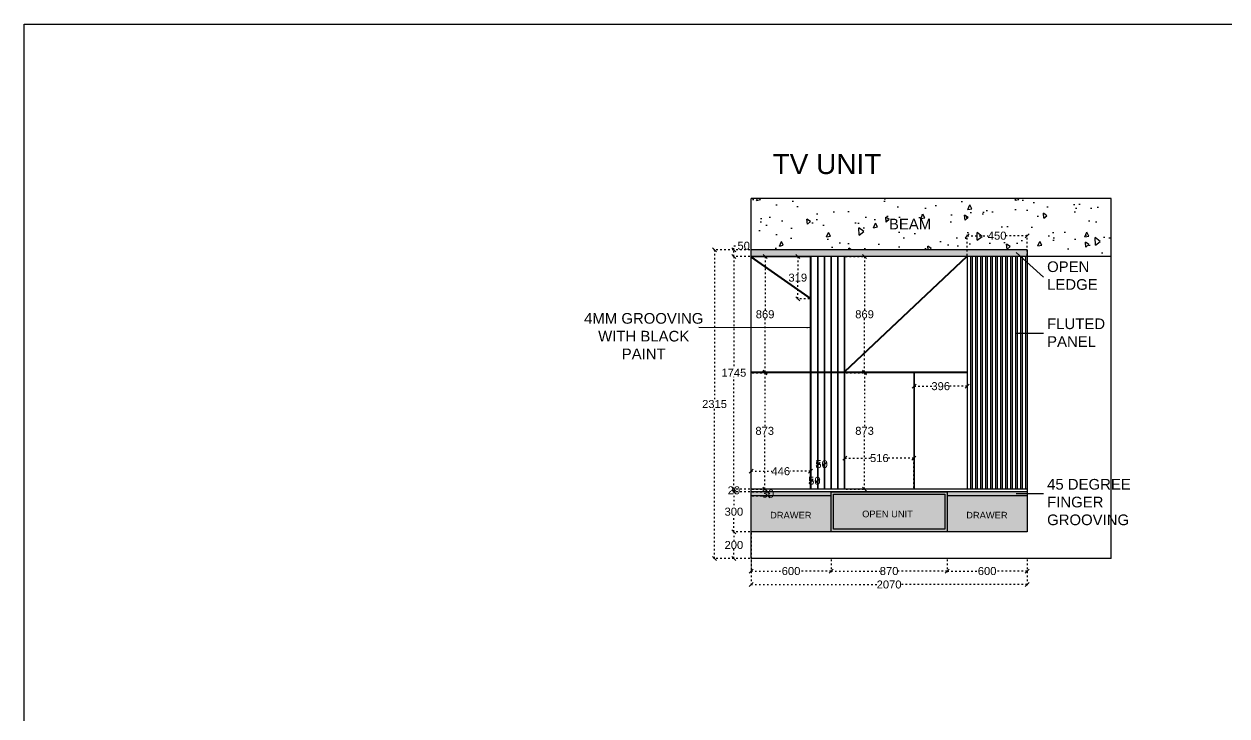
# Model space of a CAD drawing. Header units: millimetres. Extents: x 220712 to 1505573, y -354410 to 241923.
# Drawn here: x 221542 to 230559, y 124096 to 129286 of the extents above; entities that cross this region are included whole.
import ezdxf

# ---------------------------------------------------------------- set-up
doc = ezdxf.new("R2010")
doc.units = ezdxf.units.MM
doc.header["$MEASUREMENT"] = 0
doc.linetypes.add('ACAD_ISO03W100', pattern=[30, 12, -18])
doc.layers.add('Walls', color=253, linetype='Continuous')
doc.layers.add('Words', color=7, linetype='Continuous')
doc.styles.get("Standard").update_dxf_attribs({"font": 'arial.ttf'})
doc.dimstyles.get("Standard").update_dxf_attribs({"dimtxt": 60, "dimasz": 30, "dimexe": 7.75, "dimexo": 8.13, "dimgap": 0.63, "dimtad": 0, "dimtih": 1, "dimtoh": 1, "dimdec": 0, "dimzin": 0, "dimtxsty": 'Standard', "dimblk": 'OBLIQUE', "dimcen": 2.25, "dimclrd": 1, "dimclre": 1, "dimclrt": 1, "dimadec": 0, "dimazin": 0, "dimtfac": 1, "dimtdec": 0, "dimtofl": 0, "dimtmove": 0, "dimatfit": 3, "dimfxl": 1, "dimtolj": 1, "dimtzin": 0, "dimlwd": 30, "dimarcsym": 0})

# ---------------------------------------------------------------- blocks, each defined once
blk = doc.blocks.new('_Oblique')
at = {"color": 0, "linetype": 'ByBlock', "lineweight": -2}
blk.add_line((-0.5, -0.5), (0.5, 0.5), dxfattribs=at)
blk = doc.blocks.new('*D14')
at = {"layer": 'Defpoints', "color": 0, "linetype": 'ACAD_ISO03W100', "transparency": 16777216}
for p in [(226990.9, 125278), (229060.9, 125278), (229060.9, 125081.5)]:
    blk.add_point(p, dxfattribs=at)
at = {"layer": 'Walls', "color": 1, "linetype": 'ACAD_ISO03W100', "lineweight": -2, "transparency": 16777216}
for p, q in [((226990.9, 125269.9), (226990.9, 125073.8)), ((229060.9, 125269.9), (229060.9, 125073.8))]:
    blk.add_line(p, q, dxfattribs=at)
at = {"layer": 'Walls', "color": 1, "linetype": 'ACAD_ISO03W100', "lineweight": 30, "transparency": 16777216}
for p, q in [((226990.9, 125081.5), (227935.3, 125081.5)), ((229060.9, 125081.5), (228116.5, 125081.5))]:
    blk.add_line(p, q, dxfattribs=at)
at = {"layer": 'Walls', "color": 1, "linetype": 'ACAD_ISO03W100', "lineweight": 30, "transparency": 16777216, "xscale": 30, "yscale": 30, "zscale": 30, "rotation": 180}
blk.add_blockref('_Oblique', (226990.9, 125081.5), dxfattribs=at)
at = {"layer": 'Walls', "color": 1, "linetype": 'ACAD_ISO03W100', "lineweight": 30, "transparency": 16777216, "xscale": 30, "yscale": 30, "zscale": 30}
blk.add_blockref('_Oblique', (229060.9, 125081.5), dxfattribs=at)
at = {"layer": 'Walls', "color": 1, "linetype": 'ACAD_ISO03W100', "transparency": 16777216, "insert": (228025.9, 125081.5), "char_height": 60, "attachment_point": 5}
blk.add_mtext('\\A1;2070', dxfattribs=at)
blk = doc.blocks.new('*D15')
at = {"layer": 'Defpoints', "color": 0, "linetype": 'ACAD_ISO03W100', "transparency": 16777216}
for p in [(226862.5, 125478), (226990.9, 125478), (226990.9, 125278)]:
    blk.add_point(p, dxfattribs=at)
at = {"layer": 'Walls', "color": 1, "linetype": 'ACAD_ISO03W100', "lineweight": -2, "transparency": 16777216}
for p, q in [((226982.8, 125478), (226854.8, 125478)), ((226982.8, 125278), (226854.8, 125278))]:
    blk.add_line(p, q, dxfattribs=at)
at = {"layer": 'Walls', "color": 1, "linetype": 'ACAD_ISO03W100', "lineweight": 30, "transparency": 16777216}
for p, q in [((226862.5, 125478), (226862.5, 125409.3)), ((226862.5, 125278), (226862.5, 125346.8))]:
    blk.add_line(p, q, dxfattribs=at)
at = {"layer": 'Walls', "color": 1, "linetype": 'ACAD_ISO03W100', "lineweight": 30, "transparency": 16777216, "xscale": 30, "yscale": 30, "zscale": 30}
for p, rotation in [((226862.5, 125478), 90), ((226862.5, 125278), 270)]:
    blk.add_blockref('_Oblique', p, dxfattribs=dict(at, rotation=rotation))
at = {"layer": 'Walls', "color": 1, "linetype": 'ACAD_ISO03W100', "transparency": 16777216, "insert": (226862.5, 125378), "char_height": 60, "attachment_point": 5}
blk.add_mtext('\\A1;200', dxfattribs=at)
blk = doc.blocks.new('*D16')
at = {"layer": 'Defpoints', "color": 0, "linetype": 'ACAD_ISO03W100', "transparency": 16777216}
for p in [(226862.5, 125778), (226990.9, 125778), (226990.9, 125478)]:
    blk.add_point(p, dxfattribs=at)
at = {"layer": 'Walls', "color": 1, "linetype": 'ACAD_ISO03W100', "lineweight": -2, "transparency": 16777216}
for p, q in [((226982.8, 125778), (226854.8, 125778)), ((226982.8, 125478), (226854.8, 125478))]:
    blk.add_line(p, q, dxfattribs=at)
at = {"layer": 'Walls', "color": 1, "linetype": 'ACAD_ISO03W100', "lineweight": 30, "transparency": 16777216}
for p, q in [((226862.5, 125778), (226862.5, 125659.3)), ((226862.5, 125478), (226862.5, 125596.8))]:
    blk.add_line(p, q, dxfattribs=at)
at = {"layer": 'Walls', "color": 1, "linetype": 'ACAD_ISO03W100', "lineweight": 30, "transparency": 16777216, "xscale": 30, "yscale": 30, "zscale": 30}
for p, rotation in [((226862.5, 125778), 90), ((226862.5, 125478), 270)]:
    blk.add_blockref('_Oblique', p, dxfattribs=dict(at, rotation=rotation))
at = {"layer": 'Walls', "color": 1, "linetype": 'ACAD_ISO03W100', "transparency": 16777216, "insert": (226862.5, 125628), "char_height": 60, "attachment_point": 5}
blk.add_mtext('\\A1;300', dxfattribs=at)
blk = doc.blocks.new('*D17')
at = {"layer": 'Defpoints', "color": 0, "linetype": 'ACAD_ISO03W100', "transparency": 16777216}
for p in [(226862.5, 125798), (226990.9, 125798), (226990.9, 125778)]:
    blk.add_point(p, dxfattribs=at)
at = {"layer": 'Walls', "color": 1, "linetype": 'ACAD_ISO03W100', "lineweight": -2, "transparency": 16777216}
for p, q in [((226982.8, 125798), (226854.8, 125798)), ((226982.8, 125778), (226854.8, 125778))]:
    blk.add_line(p, q, dxfattribs=at)
at = {"layer": 'Walls', "color": 1, "linetype": 'ACAD_ISO03W100', "lineweight": 30, "transparency": 16777216}
blk.add_line((226862.5, 125778), (226862.5, 125798), dxfattribs=at)
at = {"layer": 'Walls', "color": 1, "linetype": 'ACAD_ISO03W100', "lineweight": 30, "transparency": 16777216, "xscale": 30, "yscale": 30, "zscale": 30}
for p, rotation in [((226862.5, 125798), 90), ((226862.5, 125778), 270)]:
    blk.add_blockref('_Oblique', p, dxfattribs=dict(at, rotation=rotation))
at = {"layer": 'Walls', "color": 1, "linetype": 'ACAD_ISO03W100', "transparency": 16777216, "insert": (226862.5, 125788), "char_height": 60, "attachment_point": 5}
blk.add_mtext('\\A1;20', dxfattribs=at)
blk = doc.blocks.new('*D18')
at = {"layer": 'Defpoints', "color": 0, "linetype": 'ACAD_ISO03W100', "transparency": 16777216}
for p in [(226862.5, 127543), (226990.9, 127543), (226990.9, 125798)]:
    blk.add_point(p, dxfattribs=at)
at = {"layer": 'Walls', "color": 1, "linetype": 'ACAD_ISO03W100', "lineweight": -2, "transparency": 16777216}
for p, q in [((226982.8, 127543), (226854.8, 127543)), ((226982.8, 125798), (226854.8, 125798))]:
    blk.add_line(p, q, dxfattribs=at)
at = {"layer": 'Walls', "color": 1, "linetype": 'ACAD_ISO03W100', "lineweight": 30, "transparency": 16777216}
for p, q in [((226862.5, 127543), (226862.5, 126701.8)), ((226862.5, 125798), (226862.5, 126639.3))]:
    blk.add_line(p, q, dxfattribs=at)
at = {"layer": 'Walls', "color": 1, "linetype": 'ACAD_ISO03W100', "lineweight": 30, "transparency": 16777216, "xscale": 30, "yscale": 30, "zscale": 30}
for p, rotation in [((226862.5, 127543), 90), ((226862.5, 125798), 270)]:
    blk.add_blockref('_Oblique', p, dxfattribs=dict(at, rotation=rotation))
at = {"layer": 'Walls', "color": 1, "linetype": 'ACAD_ISO03W100', "transparency": 16777216, "insert": (226862.5, 126670.5), "char_height": 60, "attachment_point": 5}
blk.add_mtext('\\A1;1745', dxfattribs=at)
blk = doc.blocks.new('*D19')
at = {"layer": 'Defpoints', "color": 0, "linetype": 'ACAD_ISO03W100', "transparency": 16777216}
for p in [(226862.5, 127593), (226990.9, 127593), (226990.9, 127543)]:
    blk.add_point(p, dxfattribs=at)
at = {"layer": 'Walls', "color": 1, "linetype": 'ACAD_ISO03W100', "lineweight": -2, "transparency": 16777216}
for p, q in [((226982.8, 127593), (226854.8, 127593)), ((226982.8, 127543), (226854.8, 127543))]:
    blk.add_line(p, q, dxfattribs=at)
at = {"layer": 'Walls', "color": 1, "linetype": 'ACAD_ISO03W100', "lineweight": 30, "transparency": 16777216}
for p, q in [((226862.5, 127593), (226862.5, 127623)), ((226862.5, 127623), (226892.5, 127623)), ((226862.5, 127543), (226862.5, 127593))]:
    blk.add_line(p, q, dxfattribs=at)
at = {"layer": 'Walls', "color": 1, "linetype": 'ACAD_ISO03W100', "lineweight": 30, "transparency": 16777216, "xscale": 30, "yscale": 30, "zscale": 30}
for p, rotation in [((226862.5, 127593), 90), ((226862.5, 127543), 270)]:
    blk.add_blockref('_Oblique', p, dxfattribs=dict(at, rotation=rotation))
at = {"layer": 'Walls', "color": 1, "linetype": 'ACAD_ISO03W100', "transparency": 16777216, "insert": (226936, 127623), "char_height": 60, "attachment_point": 5}
blk.add_mtext('\\A1;50', dxfattribs=at)
blk = doc.blocks.new('*D20')
at = {"layer": 'Defpoints', "color": 0, "linetype": 'ACAD_ISO03W100', "transparency": 16777216}
for p in [(226990.9, 125778), (226990.9, 125748), (227117.5, 125748)]:
    blk.add_point(p, dxfattribs=at)
at = {"layer": 'Walls', "color": 1, "linetype": 'ACAD_ISO03W100', "lineweight": -2, "transparency": 16777216}
for p, q in [((226999, 125778), (227125.2, 125778)), ((226999, 125748), (227125.2, 125748))]:
    blk.add_line(p, q, dxfattribs=at)
at = {"layer": 'Walls', "color": 1, "linetype": 'ACAD_ISO03W100', "lineweight": 30, "transparency": 16777216}
blk.add_line((227117.5, 125778), (227117.5, 125748), dxfattribs=at)
at = {"layer": 'Walls', "color": 1, "linetype": 'ACAD_ISO03W100', "lineweight": 30, "transparency": 16777216, "xscale": 30, "yscale": 30, "zscale": 30}
for p, rotation in [((227117.5, 125778), 90), ((227117.5, 125748), 270)]:
    blk.add_blockref('_Oblique', p, dxfattribs=dict(at, rotation=rotation))
at = {"layer": 'Walls', "color": 1, "linetype": 'ACAD_ISO03W100', "transparency": 16777216, "insert": (227117.5, 125763), "char_height": 60, "attachment_point": 5}
blk.add_mtext('\\A1;30', dxfattribs=at)
blk = doc.blocks.new('*D21')
at = {"layer": 'Defpoints', "color": 0, "linetype": 'ACAD_ISO03W100', "transparency": 16777216}
for p in [(226990.9, 125478), (227590.9, 125278), (227590.9, 125182.5)]:
    blk.add_point(p, dxfattribs=at)
at = {"layer": 'Walls', "color": 1, "linetype": 'ACAD_ISO03W100', "lineweight": -2, "transparency": 16777216}
for p, q in [((226990.9, 125469.9), (226990.9, 125174.7)), ((227590.9, 125269.9), (227590.9, 125174.7))]:
    blk.add_line(p, q, dxfattribs=at)
at = {"layer": 'Walls', "color": 1, "linetype": 'ACAD_ISO03W100', "lineweight": 30, "transparency": 16777216}
for p, q in [((226990.9, 125182.5), (227223.9, 125182.5)), ((227590.9, 125182.5), (227357.9, 125182.5))]:
    blk.add_line(p, q, dxfattribs=at)
at = {"layer": 'Walls', "color": 1, "linetype": 'ACAD_ISO03W100', "lineweight": 30, "transparency": 16777216, "xscale": 30, "yscale": 30, "zscale": 30, "rotation": 180}
blk.add_blockref('_Oblique', (226990.9, 125182.5), dxfattribs=at)
at = {"layer": 'Walls', "color": 1, "linetype": 'ACAD_ISO03W100', "lineweight": 30, "transparency": 16777216, "xscale": 30, "yscale": 30, "zscale": 30}
blk.add_blockref('_Oblique', (227590.9, 125182.5), dxfattribs=at)
at = {"layer": 'Walls', "color": 1, "linetype": 'ACAD_ISO03W100', "transparency": 16777216, "insert": (227290.9, 125182.5), "char_height": 60, "attachment_point": 5}
blk.add_mtext('\\A1;600', dxfattribs=at)
blk = doc.blocks.new('*D22')
at = {"layer": 'Defpoints', "color": 0, "linetype": 'ACAD_ISO03W100', "transparency": 16777216}
for p in [(227590.9, 125278), (228460.9, 125278), (228460.9, 125182.5)]:
    blk.add_point(p, dxfattribs=at)
at = {"layer": 'Walls', "color": 1, "linetype": 'ACAD_ISO03W100', "lineweight": -2, "transparency": 16777216}
for p, q in [((227590.9, 125269.9), (227590.9, 125174.7)), ((228460.9, 125269.9), (228460.9, 125174.7))]:
    blk.add_line(p, q, dxfattribs=at)
at = {"layer": 'Walls', "color": 1, "linetype": 'ACAD_ISO03W100', "lineweight": 30, "transparency": 16777216}
for p, q in [((227590.9, 125182.5), (227959, 125182.5)), ((228460.9, 125182.5), (228092.7, 125182.5))]:
    blk.add_line(p, q, dxfattribs=at)
at = {"layer": 'Walls', "color": 1, "linetype": 'ACAD_ISO03W100', "lineweight": 30, "transparency": 16777216, "xscale": 30, "yscale": 30, "zscale": 30, "rotation": 180}
blk.add_blockref('_Oblique', (227590.9, 125182.5), dxfattribs=at)
at = {"layer": 'Walls', "color": 1, "linetype": 'ACAD_ISO03W100', "lineweight": 30, "transparency": 16777216, "xscale": 30, "yscale": 30, "zscale": 30}
blk.add_blockref('_Oblique', (228460.9, 125182.5), dxfattribs=at)
at = {"layer": 'Walls', "color": 1, "linetype": 'ACAD_ISO03W100', "transparency": 16777216, "insert": (228025.9, 125182.5), "char_height": 60, "attachment_point": 5}
blk.add_mtext('\\A1;870', dxfattribs=at)
blk = doc.blocks.new('*D23')
at = {"layer": 'Defpoints', "color": 0, "linetype": 'ACAD_ISO03W100', "transparency": 16777216}
for p in [(228460.9, 125278), (229060.9, 125278), (229060.9, 125182.5)]:
    blk.add_point(p, dxfattribs=at)
at = {"layer": 'Walls', "color": 1, "linetype": 'ACAD_ISO03W100', "lineweight": -2, "transparency": 16777216}
for p, q in [((228460.9, 125269.9), (228460.9, 125174.7)), ((229060.9, 125269.9), (229060.9, 125174.7))]:
    blk.add_line(p, q, dxfattribs=at)
at = {"layer": 'Walls', "color": 1, "linetype": 'ACAD_ISO03W100', "lineweight": 30, "transparency": 16777216}
for p, q in [((228460.9, 125182.5), (228693.9, 125182.5)), ((229060.9, 125182.5), (228827.9, 125182.5))]:
    blk.add_line(p, q, dxfattribs=at)
at = {"layer": 'Walls', "color": 1, "linetype": 'ACAD_ISO03W100', "lineweight": 30, "transparency": 16777216, "xscale": 30, "yscale": 30, "zscale": 30, "rotation": 180}
blk.add_blockref('_Oblique', (228460.9, 125182.5), dxfattribs=at)
at = {"layer": 'Walls', "color": 1, "linetype": 'ACAD_ISO03W100', "lineweight": 30, "transparency": 16777216, "xscale": 30, "yscale": 30, "zscale": 30}
blk.add_blockref('_Oblique', (229060.9, 125182.5), dxfattribs=at)
at = {"layer": 'Walls', "color": 1, "linetype": 'ACAD_ISO03W100', "transparency": 16777216, "insert": (228760.9, 125182.5), "char_height": 60, "attachment_point": 5}
blk.add_mtext('\\A1;600', dxfattribs=at)
blk = doc.blocks.new('*D24')
at = {"layer": 'Defpoints', "color": 0, "linetype": 'ACAD_ISO03W100', "transparency": 16777216}
for p in [(226990.9, 127593), (226717.5, 125278), (226990.9, 125278)]:
    blk.add_point(p, dxfattribs=at)
at = {"layer": 'Walls', "color": 1, "linetype": 'ACAD_ISO03W100', "lineweight": -2, "transparency": 16777216}
for p, q in [((226982.8, 127593), (226709.8, 127593)), ((226982.8, 125278), (226709.8, 125278))]:
    blk.add_line(p, q, dxfattribs=at)
at = {"layer": 'Walls', "color": 1, "linetype": 'ACAD_ISO03W100', "lineweight": 30, "transparency": 16777216}
for p, q in [((226717.5, 127593), (226717.5, 126466.8)), ((226717.5, 125278), (226717.5, 126404.3))]:
    blk.add_line(p, q, dxfattribs=at)
at = {"layer": 'Walls', "color": 1, "linetype": 'ACAD_ISO03W100', "lineweight": 30, "transparency": 16777216, "xscale": 30, "yscale": 30, "zscale": 30}
for p, rotation in [((226717.5, 127593), 90), ((226717.5, 125278), 270)]:
    blk.add_blockref('_Oblique', p, dxfattribs=dict(at, rotation=rotation))
at = {"layer": 'Walls', "color": 1, "linetype": 'ACAD_ISO03W100', "transparency": 16777216, "insert": (226717.5, 126435.5), "char_height": 60, "attachment_point": 5}
blk.add_mtext('\\A1;2315', dxfattribs=at)
blk = doc.blocks.new('*D2547')
at = {"layer": 'Defpoints', "color": 0, "linetype": 'ACAD_ISO03W100', "lineweight": -2, "transparency": 16777216}
for p in [(227436.9, 125931.5), (226990.9, 125798), (227436.9, 125798)]:
    blk.add_point(p, dxfattribs=at)
at = {"layer": 'Walls', "color": 1, "linetype": 'ACAD_ISO03W100', "lineweight": -2, "transparency": 16777216}
for p, q in [((226990.9, 125806.2), (226990.9, 125939.2)), ((227436.9, 125806.2), (227436.9, 125939.2))]:
    blk.add_line(p, q, dxfattribs=at)
at = {"layer": 'Walls', "color": 1, "linetype": 'ACAD_ISO03W100', "lineweight": 30, "transparency": 16777216}
for p, q in [((226990.9, 125931.5), (227145.8, 125931.5)), ((227436.9, 125931.5), (227282, 125931.5))]:
    blk.add_line(p, q, dxfattribs=at)
at = {"layer": 'Walls', "color": 1, "linetype": 'ACAD_ISO03W100', "lineweight": 30, "transparency": 16777216, "xscale": 30, "yscale": 30, "zscale": 30, "rotation": 180}
blk.add_blockref('_Oblique', (226990.9, 125931.5), dxfattribs=at)
at = {"layer": 'Walls', "color": 1, "linetype": 'ACAD_ISO03W100', "lineweight": 30, "transparency": 16777216, "xscale": 30, "yscale": 30, "zscale": 30}
blk.add_blockref('_Oblique', (227436.9, 125931.5), dxfattribs=at)
at = {"layer": 'Walls', "color": 1, "linetype": 'ACAD_ISO03W100', "lineweight": -2, "transparency": 16777216, "insert": (227213.9, 125931.5), "char_height": 60, "attachment_point": 5}
blk.add_mtext('\\A1;446', dxfattribs=at)
blk = doc.blocks.new('*D2548')
at = {"layer": 'Defpoints', "color": 0, "linetype": 'ACAD_ISO03W100', "lineweight": -2, "transparency": 16777216}
for p in [(227440.9, 125798), (227490.9, 125859.5), (227490.9, 125798)]:
    blk.add_point(p, dxfattribs=at)
at = {"layer": 'Walls', "color": 1, "linetype": 'ACAD_ISO03W100', "lineweight": -2, "transparency": 16777216}
for p, q in [((227440.9, 125806.2), (227440.9, 125867.2)), ((227490.9, 125806.2), (227490.9, 125867.2))]:
    blk.add_line(p, q, dxfattribs=at)
at = {"layer": 'Walls', "color": 1, "linetype": 'ACAD_ISO03W100', "lineweight": 30, "transparency": 16777216}
blk.add_line((227440.9, 125859.5), (227490.9, 125859.5), dxfattribs=at)
at = {"layer": 'Walls', "color": 1, "linetype": 'ACAD_ISO03W100', "lineweight": 30, "transparency": 16777216, "xscale": 30, "yscale": 30, "zscale": 30, "rotation": 180}
blk.add_blockref('_Oblique', (227440.9, 125859.5), dxfattribs=at)
at = {"layer": 'Walls', "color": 1, "linetype": 'ACAD_ISO03W100', "lineweight": 30, "transparency": 16777216, "xscale": 30, "yscale": 30, "zscale": 30}
blk.add_blockref('_Oblique', (227490.9, 125859.5), dxfattribs=at)
at = {"layer": 'Walls', "color": 1, "linetype": 'ACAD_ISO03W100', "lineweight": -2, "transparency": 16777216, "insert": (227465.9, 125859.5), "char_height": 60, "attachment_point": 5}
blk.add_mtext('\\A1;50', dxfattribs=at)
blk = doc.blocks.new('*D2549')
at = {"layer": 'Defpoints', "color": 0, "linetype": 'ACAD_ISO03W100', "lineweight": -2, "transparency": 16777216}
for p in [(227544.9, 125984.5), (227494.9, 125798), (227544.9, 125798)]:
    blk.add_point(p, dxfattribs=at)
at = {"layer": 'Walls', "color": 1, "linetype": 'ACAD_ISO03W100', "lineweight": -2, "transparency": 16777216}
for p, q in [((227494.9, 125806.2), (227494.9, 125992.2)), ((227544.9, 125806.2), (227544.9, 125992.2))]:
    blk.add_line(p, q, dxfattribs=at)
at = {"layer": 'Walls', "color": 1, "linetype": 'ACAD_ISO03W100', "lineweight": 30, "transparency": 16777216}
blk.add_line((227494.9, 125984.5), (227544.9, 125984.5), dxfattribs=at)
at = {"layer": 'Walls', "color": 1, "linetype": 'ACAD_ISO03W100', "lineweight": 30, "transparency": 16777216, "xscale": 30, "yscale": 30, "zscale": 30, "rotation": 180}
blk.add_blockref('_Oblique', (227494.9, 125984.5), dxfattribs=at)
at = {"layer": 'Walls', "color": 1, "linetype": 'ACAD_ISO03W100', "lineweight": 30, "transparency": 16777216, "xscale": 30, "yscale": 30, "zscale": 30}
blk.add_blockref('_Oblique', (227544.9, 125984.5), dxfattribs=at)
at = {"layer": 'Walls', "color": 1, "linetype": 'ACAD_ISO03W100', "lineweight": -2, "transparency": 16777216, "insert": (227519.9, 125984.5), "char_height": 60, "attachment_point": 5}
blk.add_mtext('\\A1;50', dxfattribs=at)
blk = doc.blocks.new('*D2550')
at = {"layer": 'Defpoints', "color": 0, "linetype": 'ACAD_ISO03W100', "lineweight": -2, "transparency": 16777216}
for p in [(226990.9, 126670.5), (227093.5, 126670.5), (226990.9, 125798)]:
    blk.add_point(p, dxfattribs=at)
at = {"layer": 'Walls', "color": 1, "linetype": 'ACAD_ISO03W100', "lineweight": -2, "transparency": 16777216}
for p, q in [((226999, 126670.5), (227101.3, 126670.5)), ((226999, 125798), (227101.3, 125798))]:
    blk.add_line(p, q, dxfattribs=at)
at = {"layer": 'Walls', "color": 1, "linetype": 'ACAD_ISO03W100', "lineweight": 30, "transparency": 16777216}
for p, q in [((227093.5, 126670.5), (227093.5, 126265.6)), ((227093.5, 125798), (227093.5, 126203))]:
    blk.add_line(p, q, dxfattribs=at)
at = {"layer": 'Walls', "color": 1, "linetype": 'ACAD_ISO03W100', "lineweight": 30, "transparency": 16777216, "xscale": 30, "yscale": 30, "zscale": 30}
for p, rotation in [((227093.5, 126670.5), 90), ((227093.5, 125798), 270)]:
    blk.add_blockref('_Oblique', p, dxfattribs=dict(at, rotation=rotation))
at = {"layer": 'Walls', "color": 1, "linetype": 'ACAD_ISO03W100', "lineweight": -2, "transparency": 16777216, "insert": (227093.5, 126234.3), "char_height": 60, "attachment_point": 5}
blk.add_mtext('\\A1;873', dxfattribs=at)
blk = doc.blocks.new('*D2551')
at = {"layer": 'Defpoints', "color": 0, "linetype": 'ACAD_ISO03W100', "lineweight": -2, "transparency": 16777216}
for p in [(226990.9, 127543), (227096.5, 127543), (226990.9, 126674.5)]:
    blk.add_point(p, dxfattribs=at)
at = {"layer": 'Walls', "color": 1, "linetype": 'ACAD_ISO03W100', "lineweight": -2, "transparency": 16777216}
for p, q in [((226999, 127543), (227104.3, 127543)), ((226999, 126674.5), (227104.3, 126674.5))]:
    blk.add_line(p, q, dxfattribs=at)
at = {"layer": 'Walls', "color": 1, "linetype": 'ACAD_ISO03W100', "lineweight": 30, "transparency": 16777216}
for p, q in [((227096.5, 127543), (227096.5, 127140.1)), ((227096.5, 126674.5), (227096.5, 127077.5))]:
    blk.add_line(p, q, dxfattribs=at)
at = {"layer": 'Walls', "color": 1, "linetype": 'ACAD_ISO03W100', "lineweight": 30, "transparency": 16777216, "xscale": 30, "yscale": 30, "zscale": 30}
for p, rotation in [((227096.5, 127543), 90), ((227096.5, 126674.5), 270)]:
    blk.add_blockref('_Oblique', p, dxfattribs=dict(at, rotation=rotation))
at = {"layer": 'Walls', "color": 1, "linetype": 'ACAD_ISO03W100', "lineweight": -2, "transparency": 16777216, "insert": (227096.5, 127108.8), "char_height": 60, "attachment_point": 5}
blk.add_mtext('\\A1;869', dxfattribs=at)
blk = doc.blocks.new('*D2552')
at = {"layer": 'Defpoints', "color": 0, "linetype": 'ACAD_ISO03W100', "lineweight": -2, "transparency": 16777216}
for p in [(227436.9, 127543), (227341.5, 127224.3), (227436.9, 127224.3)]:
    blk.add_point(p, dxfattribs=at)
at = {"layer": 'Walls', "color": 1, "linetype": 'ACAD_ISO03W100', "lineweight": -2, "transparency": 16777216}
for p, q in [((227428.8, 127543), (227333.8, 127543)), ((227428.8, 127224.3), (227333.8, 127224.3))]:
    blk.add_line(p, q, dxfattribs=at)
at = {"layer": 'Walls', "color": 1, "linetype": 'ACAD_ISO03W100', "lineweight": 30, "transparency": 16777216}
for p, q in [((227341.5, 127543), (227341.5, 127415)), ((227341.5, 127224.3), (227341.5, 127352.4))]:
    blk.add_line(p, q, dxfattribs=at)
at = {"layer": 'Walls', "color": 1, "linetype": 'ACAD_ISO03W100', "lineweight": 30, "transparency": 16777216, "xscale": 30, "yscale": 30, "zscale": 30}
for p, rotation in [((227341.5, 127543), 90), ((227341.5, 127224.3), 270)]:
    blk.add_blockref('_Oblique', p, dxfattribs=dict(at, rotation=rotation))
at = {"layer": 'Walls', "color": 1, "linetype": 'ACAD_ISO03W100', "lineweight": -2, "transparency": 16777216, "insert": (227341.5, 127383.7), "char_height": 60, "attachment_point": 5}
blk.add_mtext('\\A1;319', dxfattribs=at)
blk = doc.blocks.new('*D2553')
at = {"layer": 'Defpoints', "color": 0, "linetype": 'ACAD_ISO03W100', "lineweight": -2, "transparency": 16777216}
for p in [(227690.9, 127543), (227842, 127543), (227694.9, 126674.5)]:
    blk.add_point(p, dxfattribs=at)
at = {"layer": 'Walls', "color": 1, "linetype": 'ACAD_ISO03W100', "lineweight": -2, "transparency": 16777216}
for p, q in [((227699, 127543), (227849.8, 127543)), ((227703, 126674.5), (227849.8, 126674.5))]:
    blk.add_line(p, q, dxfattribs=at)
at = {"layer": 'Walls', "color": 1, "linetype": 'ACAD_ISO03W100', "lineweight": 30, "transparency": 16777216}
for p, q in [((227842, 127543), (227842, 127140.1)), ((227842, 126674.5), (227842, 127077.5))]:
    blk.add_line(p, q, dxfattribs=at)
at = {"layer": 'Walls', "color": 1, "linetype": 'ACAD_ISO03W100', "lineweight": 30, "transparency": 16777216, "xscale": 30, "yscale": 30, "zscale": 30}
for p, rotation in [((227842, 127543), 90), ((227842, 126674.5), 270)]:
    blk.add_blockref('_Oblique', p, dxfattribs=dict(at, rotation=rotation))
at = {"layer": 'Walls', "color": 1, "linetype": 'ACAD_ISO03W100', "lineweight": -2, "transparency": 16777216, "insert": (227842, 127108.8), "char_height": 60, "attachment_point": 5}
blk.add_mtext('\\A1;869', dxfattribs=at)
blk = doc.blocks.new('*D2554')
at = {"layer": 'Defpoints', "color": 0, "linetype": 'ACAD_ISO03W100', "lineweight": -2, "transparency": 16777216}
for p in [(227694.9, 126670.5), (227694.9, 125798), (227842, 125798)]:
    blk.add_point(p, dxfattribs=at)
at = {"layer": 'Walls', "color": 1, "linetype": 'ACAD_ISO03W100', "lineweight": -2, "transparency": 16777216}
for p, q in [((227703, 126670.5), (227849.8, 126670.5)), ((227703, 125798), (227849.8, 125798))]:
    blk.add_line(p, q, dxfattribs=at)
at = {"layer": 'Walls', "color": 1, "linetype": 'ACAD_ISO03W100', "lineweight": 30, "transparency": 16777216}
for p, q in [((227842, 126670.5), (227842, 126265.6)), ((227842, 125798), (227842, 126203))]:
    blk.add_line(p, q, dxfattribs=at)
at = {"layer": 'Walls', "color": 1, "linetype": 'ACAD_ISO03W100', "lineweight": 30, "transparency": 16777216, "xscale": 30, "yscale": 30, "zscale": 30}
for p, rotation in [((227842, 126670.5), 90), ((227842, 125798), 270)]:
    blk.add_blockref('_Oblique', p, dxfattribs=dict(at, rotation=rotation))
at = {"layer": 'Walls', "color": 1, "linetype": 'ACAD_ISO03W100', "lineweight": -2, "transparency": 16777216, "insert": (227842, 126234.3), "char_height": 60, "attachment_point": 5}
blk.add_mtext('\\A1;873', dxfattribs=at)
blk = doc.blocks.new('*D2555')
at = {"layer": 'Defpoints', "color": 0, "linetype": 'ACAD_ISO03W100', "lineweight": -2, "transparency": 16777216}
for p in [(228214.9, 126670.5), (228610.9, 126670.5), (228214.9, 126569.5)]:
    blk.add_point(p, dxfattribs=at)
at = {"layer": 'Walls', "color": 1, "linetype": 'ACAD_ISO03W100', "lineweight": -2, "transparency": 16777216}
for p, q in [((228214.9, 126662.4), (228214.9, 126561.8)), ((228610.9, 126662.4), (228610.9, 126561.8))]:
    blk.add_line(p, q, dxfattribs=at)
at = {"layer": 'Walls', "color": 1, "linetype": 'ACAD_ISO03W100', "lineweight": 30, "transparency": 16777216}
for p, q in [((228214.9, 126569.5), (228346, 126569.5)), ((228610.9, 126569.5), (228479.8, 126569.5))]:
    blk.add_line(p, q, dxfattribs=at)
at = {"layer": 'Walls', "color": 1, "linetype": 'ACAD_ISO03W100', "lineweight": 30, "transparency": 16777216, "xscale": 30, "yscale": 30, "zscale": 30, "rotation": 180}
blk.add_blockref('_Oblique', (228214.9, 126569.5), dxfattribs=at)
at = {"layer": 'Walls', "color": 1, "linetype": 'ACAD_ISO03W100', "lineweight": 30, "transparency": 16777216, "xscale": 30, "yscale": 30, "zscale": 30}
blk.add_blockref('_Oblique', (228610.9, 126569.5), dxfattribs=at)
at = {"layer": 'Walls', "color": 1, "linetype": 'ACAD_ISO03W100', "lineweight": -2, "transparency": 16777216, "insert": (228412.9, 126569.5), "char_height": 60, "attachment_point": 5}
blk.add_mtext('\\A1;396', dxfattribs=at)
blk = doc.blocks.new('*D2556')
at = {"layer": 'Defpoints', "color": 0, "linetype": 'ACAD_ISO03W100', "lineweight": -2, "transparency": 16777216}
for p in [(227694.9, 126030), (227694.9, 125798), (228210.9, 125798)]:
    blk.add_point(p, dxfattribs=at)
at = {"layer": 'Walls', "color": 1, "linetype": 'ACAD_ISO03W100', "lineweight": -2, "transparency": 16777216}
for p, q in [((227694.9, 125806.2), (227694.9, 126037.8)), ((228210.9, 125806.2), (228210.9, 126037.8))]:
    blk.add_line(p, q, dxfattribs=at)
at = {"layer": 'Walls', "color": 1, "linetype": 'ACAD_ISO03W100', "lineweight": 30, "transparency": 16777216}
for p, q in [((227694.9, 126030), (227886, 126030)), ((228210.9, 126030), (228019.8, 126030))]:
    blk.add_line(p, q, dxfattribs=at)
at = {"layer": 'Walls', "color": 1, "linetype": 'ACAD_ISO03W100', "lineweight": 30, "transparency": 16777216, "xscale": 30, "yscale": 30, "zscale": 30, "rotation": 180}
blk.add_blockref('_Oblique', (227694.9, 126030), dxfattribs=at)
at = {"layer": 'Walls', "color": 1, "linetype": 'ACAD_ISO03W100', "lineweight": 30, "transparency": 16777216, "xscale": 30, "yscale": 30, "zscale": 30}
blk.add_blockref('_Oblique', (228210.9, 126030), dxfattribs=at)
at = {"layer": 'Walls', "color": 1, "linetype": 'ACAD_ISO03W100', "lineweight": -2, "transparency": 16777216, "insert": (227952.9, 126030), "char_height": 60, "attachment_point": 5}
blk.add_mtext('\\A1;516', dxfattribs=at)
blk = doc.blocks.new('*D2557')
at = {"layer": 'Defpoints', "color": 0, "linetype": 'ACAD_ISO03W100', "lineweight": -2, "transparency": 16777216}
for p in [(228610.9, 127698.5), (228610.9, 127543), (229060.9, 127543)]:
    blk.add_point(p, dxfattribs=at)
at = {"layer": 'Walls', "color": 1, "linetype": 'ACAD_ISO03W100', "lineweight": -2, "transparency": 16777216}
for p, q in [((228610.9, 127551.2), (228610.9, 127706.2)), ((229060.9, 127551.2), (229060.9, 127706.2))]:
    blk.add_line(p, q, dxfattribs=at)
at = {"layer": 'Walls', "color": 1, "linetype": 'ACAD_ISO03W100', "lineweight": 30, "transparency": 16777216}
for p, q in [((228610.9, 127698.5), (228767.9, 127698.5)), ((229060.9, 127698.5), (228903.9, 127698.5))]:
    blk.add_line(p, q, dxfattribs=at)
at = {"layer": 'Walls', "color": 1, "linetype": 'ACAD_ISO03W100', "lineweight": 30, "transparency": 16777216, "xscale": 30, "yscale": 30, "zscale": 30, "rotation": 180}
blk.add_blockref('_Oblique', (228610.9, 127698.5), dxfattribs=at)
at = {"layer": 'Walls', "color": 1, "linetype": 'ACAD_ISO03W100', "lineweight": 30, "transparency": 16777216, "xscale": 30, "yscale": 30, "zscale": 30}
blk.add_blockref('_Oblique', (229060.9, 127698.5), dxfattribs=at)
at = {"layer": 'Walls', "color": 1, "linetype": 'ACAD_ISO03W100', "lineweight": -2, "transparency": 16777216, "insert": (228835.9, 127698.5), "char_height": 60, "attachment_point": 5}
blk.add_mtext('\\A1;450', dxfattribs=at)

msp = doc.modelspace()

# ---------------------------------------------------------------- hatches: boundary and pattern name
at = {"layer": 'Walls', "linetype": 'ACAD_ISO03W100', "true_color": 0xc7c8ca}
h = msp.add_hatch(dxfattribs=at)
h.set_pattern_fill('AR-CONC', color=9, scale=50, angle=45)
h.set_pattern_definition([(95, (0, 0), (275.776, 231.40354), [37.5, -412.5]), (40, (0, 0), (-314.9961, 216.8841), [30, -330]), (145.45144, (22.98, 19.3), (-39.2201, 448.2876), [31.8701, -350.57106]), (91.1842, (-70.7, 70.7), (435.8467, 318.8069), [56.25, -618.75]), (141.63564, (-34.4, 97.3), (-13.95, 674.8558), [47.8052, -525.8569]), (36.18416, (-70.7, 70.7), (-13.95, 674.8558), [45, -495]), (66, (-17.68, 88.4), (353.3858, 68.69124), [37.5, -412.5]), (11, (-17.68, 88.4), (-170.3543, 342.4042), [30, -330]), (116.45144, (11.77, 94.1), (183.0315, 411.09545), [31.8701, -350.57106]), (82.5, (0, 0), (-113.39659, 121.99491), [0, -326, 0, -335, 0, -331.25]), (52.5, (0, 0), (-46.43647, 232.45472), [0, -191, 0, -318.5, 0, -126.25]), (12.5, (-78.84, -78.84), (196.709084, 180.76038), [0, -125, 0, -390, 0, -517.5]), (2.5, (-114.2, -114.2), (170.795, 241.5799), [0, -162.5, 0, -259, 0, -367.5])])
h.paths.add_polyline_path([(229060.9, 127593), (229060.9, 127543), (229690.9, 127543), (229690.9, 127978), (226990.9, 127978), (226990.9, 127593)])
at = {"layer": 'Walls', "linetype": 'ACAD_ISO03W100', "true_color": 0x636466}
h = msp.add_hatch(color=251, dxfattribs=at)
h.dxf.hatch_style = 1
h.paths.add_polyline_path([(227590.9, 125748), (226990.9, 125748), (226990.9, 125478), (227590.9, 125478)])
h.paths.add_polyline_path([(229060.9, 125748), (228460.9, 125748), (228460.9, 125478), (229060.9, 125478)])
h.paths.add_polyline_path([(229060.9, 125778), (228460.9, 125778), (228460.9, 125748), (229060.9, 125748)])
h.paths.add_polyline_path([(227590.9, 125778), (226990.9, 125778), (226990.9, 125748), (227590.9, 125748)])
h.paths.add_polyline_path([(228442.9, 125760), (227608.9, 125760), (227608.9, 125496), (228442.9, 125496)], flags=0)
h.paths.add_polyline_path([(228460.9, 125778), (227590.9, 125778), (227590.9, 125478), (228460.9, 125478), (228460.9, 125748)])
h.paths.add_polyline_path([(228442.9, 125496), (227608.9, 125496), (227608.9, 125760), (228442.9, 125760)], flags=16)
h.paths.add_polyline_path([(229060.9, 127593), (226990.9, 127593), (226990.9, 127543), (227443.3, 127543), (229060.9, 127543)])
h.paths.add_polyline_path([(227116.1, 125549.7), (227451.5, 125549.7), (227451.5, 125652.7), (227116.1, 125652.7)], flags=24)
h.paths.add_polyline_path([(228586.1, 125549.7), (228921.5, 125549.7), (228921.5, 125652.7), (228586.1, 125652.7)], flags=24)
h.paths.add_polyline_path([(227808.1, 125557.8), (228213.4, 125557.8), (228213.4, 125660.8), (227808.1, 125660.8)], flags=8)
at = {"layer": 'Walls', "true_color": 0x636466}
h = msp.add_hatch(dxfattribs=at)
h.set_pattern_fill('ANSI32', color=251, scale=100, angle=45)
h.paths.add_polyline_path([(229060.9, 127543), (228610.9, 127543), (228610.9, 125798), (229060.9, 125798)])
at = {"layer": 'Walls', "linetype": 'ACAD_ISO03W100', "true_color": 0x636466}
h = msp.add_hatch(color=251, dxfattribs=at)
h.dxf.hatch_style = 1
h.paths.add_polyline_path([(228442.9, 125760), (227608.9, 125760), (227608.9, 125496), (228442.9, 125496)])
h.paths.add_polyline_path([(227808.1, 125557.8), (228213.4, 125557.8), (228213.4, 125660.8), (227808.1, 125660.8)], flags=24)

# ---------------------------------------------------------------- linework, layer by layer
at = {"layer": 'Walls', "color": 18, "true_color": 0x000000}
for p, q in [((226990.9, 125278), (226990.9, 127978)), ((229690.9, 127978), (226990.9, 127978)), ((229690.9, 125278), (229690.9, 127978)), ((229060.9, 127593), (226990.9, 127593)), ((229060.9, 127593), (229060.9, 125478)), ((229690.9, 127543), (226990.9, 127543)), ((226990.9, 127543), (227443.3, 127543)), ((226990.9, 127543), (227440.9, 127226.4)), ((226990.9, 127538.2), (227440.9, 127221.5)), ((227436.9, 125798), (227436.9, 127543)), ((227440.9, 125798), (227440.9, 127543)), ((227490.9, 125798), (227490.9, 127543)), ((227494.9, 125798), (227494.9, 127543)), ((227540.9, 125798), (227540.9, 127543)), ((227540.9, 125798), (227540.9, 127543)), ((227544.9, 125798), (227544.9, 127543)), ((227590.9, 125798), (227590.9, 127543)), ((227594.9, 125798), (227594.9, 127543)), ((227640.9, 125798), (227640.9, 127543)), ((227644.9, 125798), (227644.9, 127543)), ((227690.9, 126680), (228608.1, 127546)), ((227690.9, 125798), (227690.9, 127543)), ((227690.9, 126674.5), (228610.9, 127543)), ((227694.9, 125798), (227694.9, 127543)), ((228610.9, 127543), (228610.9, 125798)), ((228610.9, 126674.5), (226990.9, 126674.5)), ((228610.9, 126670.5), (226990.9, 126670.5)), ((228210.9, 126670.5), (228210.9, 125798)), ((228214.9, 126670.5), (228214.9, 125798)), ((229060.9, 125798), (226990.9, 125798)), ((229060.9, 125778), (226990.9, 125778)), ((227590.9, 125748), (226990.9, 125748)), ((227590.9, 125478), (227590.9, 125778)), ((228460.9, 125778), (228460.9, 125478)), ((229060.9, 125748), (228460.9, 125748)), ((229060.9, 125478), (226990.9, 125478)), ((229690.9, 125278), (226990.9, 125278))]:
    msp.add_line(p, q, dxfattribs=at)
for points in [[(221541.5, 129286.5), (264020, 129286.5), (264020, 105454.5), (221541.5, 105454.5)], [(227590.9, 125778), (228460.9, 125778), (228460.9, 125478), (227590.9, 125478)], [(227608.9, 125760), (228442.9, 125760), (228442.9, 125496), (227608.9, 125496)]]:
    msp.add_lwpolyline(points, close=True, dxfattribs=at)

# ---------------------------------------------------------------- texts
at = {"layer": 'Walls', "color": 5, "insert": (227153, 128311.2), "char_height": 150, "attachment_point": 1}
msp.add_mtext_dynamic_manual_height_columns('{\\C240;\\c2367469;TV UNIT}', width=2480.873, gutter_width=472.4, heights=[368.1], dxfattribs=at)
at = {"layer": 'Words', "color": 0, "attachment_point": 1}
for s, width, insert, char_height in [('BEAM', 662.048, (228025, 127826), 80), ('OPEN LEDGE', 662.048, (229210.5, 127506), 80), ('\\pxqc;4MM GROOVING WITH BLACK PAINT', 958.319, (225707.5, 127118.3), 80), ('FLUTED PANEL', 662.048, (229210.5, 127077.8), 80), ('45 DEGREE FINGER GROOVING', 662.048, (229210.5, 125873.7), 80), ('DRAWER', 795.826, (227134, 125627), 50), ('OPEN UNIT', 795.826, (227824, 125636), 50), ('DRAWER', 795.826, (228604, 125627), 50)]:
    msp.add_mtext_dynamic_manual_height_columns(s, width=width, gutter_width=866.4, heights=[440.1], dxfattribs=dict(at, insert=insert, char_height=char_height))

# ---------------------------------------------------------------- dimensions: what is measured, and where the dimension line sits
at = {"layer": 'Walls', "color": 18, "linetype": 'ACAD_ISO03W100', "lineweight": -2, "true_color": 0x000000}
for base, p1, p2, picture, middle in [((228610.9, 127698.5), (229060.9, 127543), (228610.9, 127543), '*D2557', (228835.9, 127698.5)), ((228214.9, 126569.5), (228610.9, 126670.5), (228214.9, 126670.5), '*D2555', (228412.9, 126569.5)), ((227694.9, 126030), (228210.9, 125798), (227694.9, 125798), '*D2556', (227952.9, 126030)), ((227436.9, 125931.5), (226990.9, 125798), (227436.9, 125798), '*D2547', (227213.9, 125931.5))]:
    dim = msp.add_linear_dim(base=base, p1=p1, p2=p2, dimstyle='Standard', dxfattribs=at)
    dim.commit()
    dim.dimension.update_dxf_attribs({"geometry": picture, "text_midpoint": middle})
at = {"layer": 'Walls', "color": 18, "linetype": 'ACAD_ISO03W100', "true_color": 0x000000}
for base, p1, p2, picture, middle in [((226717.5, 125278), (226990.9, 127593), (226990.9, 125278), '*D24', (226717.5, 126435.5)), ((226862.5, 127593), (226990.9, 127543), (226990.9, 127593), '*D19', (226936, 127623)), ((226862.5, 125778), (226990.9, 125478), (226990.9, 125778), '*D16', (226862.5, 125628)), ((226862.5, 125478), (226990.9, 125278), (226990.9, 125478), '*D15', (226862.5, 125378))]:
    dim = msp.add_linear_dim(base=base, p1=p1, p2=p2, angle=90, dimstyle='Standard', dxfattribs=at)
    dim.commit()
    dim.dimension.update_dxf_attribs({"geometry": picture, "text_midpoint": middle})
for base, p1, p2, picture, middle in [((226862.5, 127543), (226990.9, 125798), (226990.9, 127543), '*D18', (226862.5, 126670.5)), ((226862.5, 125798), (226990.9, 125778), (226990.9, 125798), '*D17', (226862.5, 125788)), ((227117.5, 125748), (226990.9, 125778), (226990.9, 125748), '*D20', (227117.5, 125763))]:
    dim = msp.add_linear_dim(base=base, p1=p1, p2=p2, angle=90, dimstyle='Standard', dxfattribs=at)
    dim.commit()
    dim.dimension.update_dxf_attribs({"geometry": picture, "text_midpoint": middle, "dimtype": 160})
at = {"layer": 'Walls', "color": 18, "linetype": 'ACAD_ISO03W100', "lineweight": -2, "true_color": 0x000000}
for base, p1, p2, picture, middle in [((227096.5, 127543.0448096), (226990.8954194, 126674.5448096), (226990.8954194, 127543.0448096), '*D2551', (227096.5, 127108.7948096)), ((227341.5, 127224.3), (227436.9, 127543), (227436.9, 127224.3), '*D2552', (227341.5, 127383.7)), ((227842, 127543.0448096), (227694.8954194, 126674.5448096), (227690.8954194, 127543.0448096), '*D2553', (227842, 127108.7948096)), ((227093.5, 126670.5448096), (226990.8954194, 125798.0448096), (226990.8954194, 126670.5448096), '*D2550', (227093.5, 126234.2948096)), ((227842, 125798.0448096), (227694.8954194, 126670.5448096), (227694.8954194, 125798.0448096), '*D2554', (227842, 126234.2948096))]:
    dim = msp.add_linear_dim(base=base, p1=p1, p2=p2, angle=90, dimstyle='Standard', dxfattribs=at)
    dim.commit()
    dim.dimension.update_dxf_attribs({"geometry": picture, "text_midpoint": middle})
for base, p1, p2, picture, middle in [((227544.9, 125984.5), (227494.9, 125798), (227544.9, 125798), '*D2549', (227519.9, 125984.5)), ((227490.9, 125859.5), (227440.9, 125798), (227490.9, 125798), '*D2548', (227465.9, 125859.5))]:
    dim = msp.add_linear_dim(base=base, p1=p1, p2=p2, dimstyle='Standard', dxfattribs=at)
    dim.commit()
    dim.dimension.update_dxf_attribs({"geometry": picture, "text_midpoint": middle, "dimtype": 160})
at = {"layer": 'Walls', "color": 18, "linetype": 'ACAD_ISO03W100', "true_color": 0x000000}
for base, p1, p2, picture, middle in [((227590.9, 125182.5), (226990.9, 125478), (227590.9, 125278), '*D21', (227290.9, 125182.5)), ((228460.9, 125182.5), (227590.9, 125278), (228460.9, 125278), '*D22', (228025.9, 125182.5)), ((229060.9, 125182.5), (228460.9, 125278), (229060.9, 125278), '*D23', (228760.9, 125182.5))]:
    dim = msp.add_linear_dim(base=base, p1=p1, p2=p2, dimstyle='Standard', dxfattribs=at)
    dim.commit()
    dim.dimension.update_dxf_attribs({"geometry": picture, "text_midpoint": middle})
dim = msp.add_linear_dim(base=(229060.9, 125081.5), p1=(226990.9, 125278), p2=(229060.9, 125278), dimstyle='Standard', dxfattribs=at)
dim.commit()
dim.dimension.update_dxf_attribs({"geometry": '*D14', "text_midpoint": (228025.9, 125081.5), "dimtype": 160})

# ---------------------------------------------------------------- leaders
at = {"layer": 'Walls', "color": 252, "linetype": 'ByBlock', "true_color": 0x939598}
for points in [[(228978, 127572.7), (229182.5, 127388)], [(227436.9, 127008.3), (226600.5, 127008.8)], [(228978, 126967.8), (229182.5, 126968.6)], [(228978, 125763.7), (229182.5, 125764.5)]]:
    msp.add_leader(points, dimstyle='Standard', override={"dimgap": 0.63, "dimtad": 0}, dxfattribs=at)

doc.saveas('drawing.dxf')
